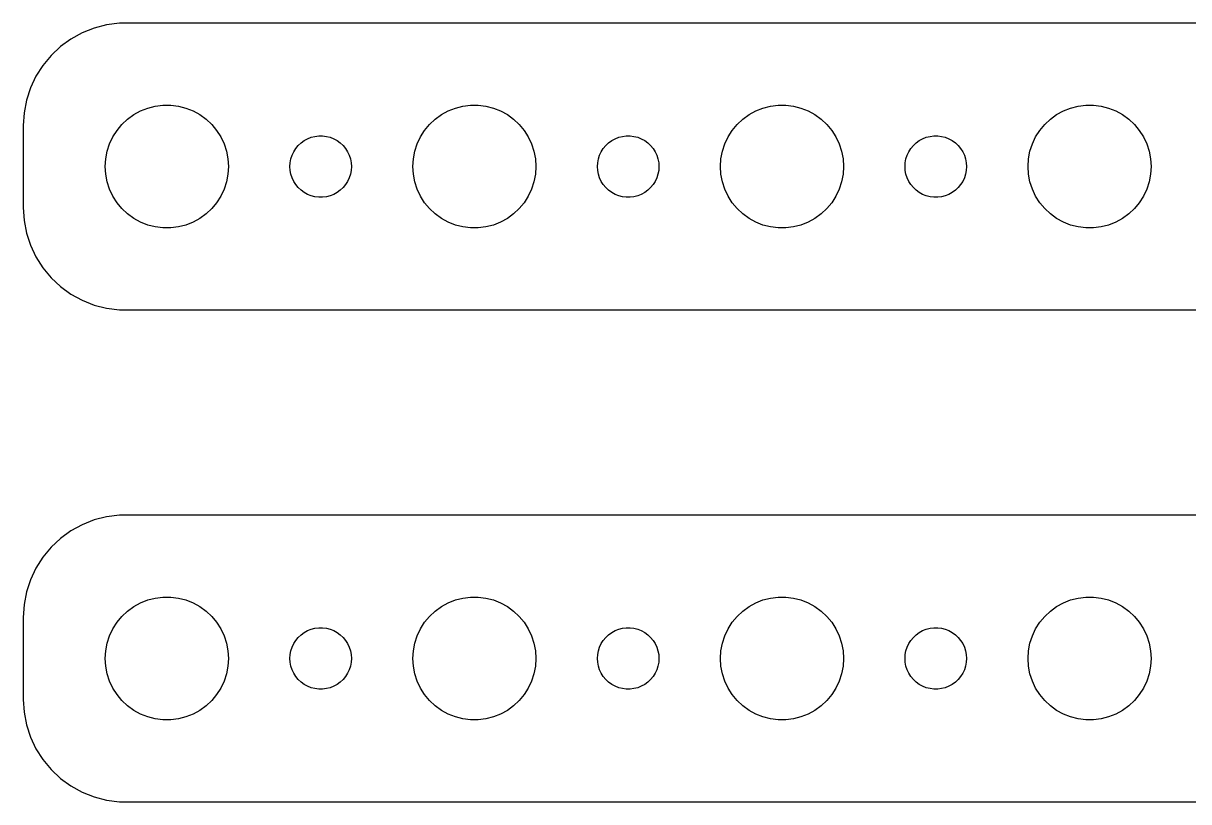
# Model space of a CAD drawing. Header units: metres. Extents: x -240 to 240, y 17 to 55.
# Drawn here: x -239.5 to -182.7, y 17 to 55 of the extents above; entities that cross this region are included whole.
import ezdxf

# ---------------------------------------------------------------- set-up
doc = ezdxf.new("R2010")
doc.units = ezdxf.units.M

msp = doc.modelspace()

# ---------------------------------------------------------------- linework, layer by layer
for p, q in [((-236.045, 54.7553), (-236.629, 54.5241)), ((-235.437, 54.9114), (-236.045, 54.7553)), ((-234.814, 54.9901), (-235.437, 54.9114)), ((234.814, 54.9901), (-234.814, 54.9901)), ((-237.179, 54.2216), (-237.687, 53.8526)), ((-236.629, 54.5241), (-237.179, 54.2216)), ((-237.687, 53.8526), (-238.145, 53.4227)), ((-238.545, 52.9389), (-238.882, 52.4088)), ((-238.145, 53.4227), (-238.545, 52.9389)), ((-238.882, 52.4088), (-239.149, 51.8406)), ((-239.149, 51.8406), (-239.343, 51.2434)), ((-239.343, 51.2434), (-239.461, 50.6267)), ((-239.461, 50.6267), (-239.5, 50)), ((-234.107, 50.533), (-233.777, 50.7145)), ((-233.777, 50.7145), (-233.427, 50.8532)), ((-233.427, 50.8532), (-233.062, 50.9469)), ((-233.062, 50.9469), (-232.688, 50.9941)), ((-232.688, 50.9941), (-232.312, 50.9941)), ((-232.312, 50.9941), (-231.938, 50.9469)), ((-231.938, 50.9469), (-231.573, 50.8532)), ((-231.573, 50.8532), (-231.223, 50.7145)), ((-231.223, 50.7145), (-230.893, 50.533)), ((-219.107, 50.533), (-218.777, 50.7145)), ((-218.777, 50.7145), (-218.427, 50.8532)), ((-218.427, 50.8532), (-218.062, 50.9469)), ((-218.062, 50.9469), (-217.688, 50.9941)), ((-217.688, 50.9941), (-217.312, 50.9941)), ((-217.312, 50.9941), (-216.938, 50.9469)), ((-216.938, 50.9469), (-216.573, 50.8532)), ((-216.573, 50.8532), (-216.223, 50.7145)), ((-216.223, 50.7145), (-215.893, 50.533)), ((-204.107, 50.533), (-203.777, 50.7145)), ((-203.777, 50.7145), (-203.427, 50.8532)), ((-203.427, 50.8532), (-203.062, 50.9469)), ((-203.062, 50.9469), (-202.688, 50.9941)), ((-202.688, 50.9941), (-202.312, 50.9941)), ((-202.312, 50.9941), (-201.938, 50.9469)), ((-201.938, 50.9469), (-201.573, 50.8532)), ((-201.573, 50.8532), (-201.223, 50.7145)), ((-201.223, 50.7145), (-200.893, 50.533)), ((-189.107, 50.533), (-188.777, 50.7145)), ((-188.777, 50.7145), (-188.427, 50.8532)), ((-188.427, 50.8532), (-188.062, 50.9469)), ((-188.062, 50.9469), (-187.688, 50.9941)), ((-187.688, 50.9941), (-187.312, 50.9941)), ((-187.312, 50.9941), (-186.938, 50.9469)), ((-186.938, 50.9469), (-186.573, 50.8532)), ((-186.573, 50.8532), (-186.223, 50.7145)), ((-186.223, 50.7145), (-185.893, 50.533)), ((-234.927, 49.7634), (-234.687, 50.0536)), ((-234.687, 50.0536), (-234.412, 50.3115)), ((-234.412, 50.3115), (-234.107, 50.533)), ((-230.893, 50.533), (-230.588, 50.3115)), ((-230.588, 50.3115), (-230.313, 50.0536)), ((-230.313, 50.0536), (-230.073, 49.7634)), ((-219.927, 49.7634), (-219.687, 50.0536)), ((-219.687, 50.0536), (-219.412, 50.3115)), ((-219.412, 50.3115), (-219.107, 50.533)), ((-215.893, 50.533), (-215.588, 50.3115)), ((-215.588, 50.3115), (-215.313, 50.0536)), ((-215.313, 50.0536), (-215.073, 49.7634)), ((-204.927, 49.7634), (-204.687, 50.0536)), ((-204.687, 50.0536), (-204.412, 50.3115)), ((-204.412, 50.3115), (-204.107, 50.533)), ((-200.893, 50.533), (-200.588, 50.3115)), ((-200.588, 50.3115), (-200.313, 50.0536)), ((-200.313, 50.0536), (-200.073, 49.7634)), ((-189.927, 49.7634), (-189.687, 50.0536)), ((-189.687, 50.0536), (-189.412, 50.3115)), ((-189.412, 50.3115), (-189.107, 50.533)), ((-185.893, 50.533), (-185.588, 50.3115)), ((-185.588, 50.3115), (-185.313, 50.0536)), ((-185.313, 50.0536), (-185.073, 49.7634)), ((-239.5, 50), (-239.5, 46)), ((-235.129, 49.4453), (-234.927, 49.7634)), ((-230.073, 49.7634), (-229.871, 49.4453)), ((-225.464, 49.4266), (-225.281, 49.4734)), ((-225.281, 49.4734), (-225.094, 49.497)), ((-225.094, 49.497), (-224.906, 49.497)), ((-224.906, 49.497), (-224.719, 49.4734)), ((-224.719, 49.4734), (-224.536, 49.4266)), ((-220.129, 49.4453), (-219.927, 49.7634)), ((-215.073, 49.7634), (-214.871, 49.4453)), ((-210.464, 49.4266), (-210.281, 49.4734)), ((-210.281, 49.4734), (-210.094, 49.497)), ((-210.094, 49.497), (-209.906, 49.497)), ((-209.906, 49.497), (-209.719, 49.4734)), ((-209.719, 49.4734), (-209.536, 49.4266)), ((-205.129, 49.4453), (-204.927, 49.7634)), ((-200.073, 49.7634), (-199.871, 49.4453)), ((-195.464, 49.4266), (-195.281, 49.4734)), ((-195.281, 49.4734), (-195.094, 49.497)), ((-195.094, 49.497), (-194.906, 49.497)), ((-194.906, 49.497), (-194.719, 49.4734)), ((-194.719, 49.4734), (-194.536, 49.4266)), ((-190.129, 49.4453), (-189.927, 49.7634)), ((-185.073, 49.7634), (-184.871, 49.4453)), ((-235.406, 48.7461), (-235.289, 49.1044)), ((-235.289, 49.1044), (-235.129, 49.4453)), ((-229.871, 49.4453), (-229.711, 49.1044)), ((-229.711, 49.1044), (-229.594, 48.7461)), ((-226.314, 48.7226), (-226.214, 48.8817)), ((-226.214, 48.8817), (-226.093, 49.0268)), ((-226.093, 49.0268), (-225.956, 49.1558)), ((-225.956, 49.1558), (-225.804, 49.2665)), ((-225.804, 49.2665), (-225.639, 49.3572)), ((-225.639, 49.3572), (-225.464, 49.4266)), ((-224.536, 49.4266), (-224.361, 49.3572)), ((-224.361, 49.3572), (-224.196, 49.2665)), ((-224.196, 49.2665), (-224.044, 49.1558)), ((-224.044, 49.1558), (-223.907, 49.0268)), ((-223.907, 49.0268), (-223.786, 48.8817)), ((-223.786, 48.8817), (-223.686, 48.7226)), ((-220.406, 48.7461), (-220.289, 49.1044)), ((-220.289, 49.1044), (-220.129, 49.4453)), ((-214.871, 49.4453), (-214.711, 49.1044)), ((-214.711, 49.1044), (-214.594, 48.7461)), ((-211.314, 48.7226), (-211.214, 48.8817)), ((-211.214, 48.8817), (-211.093, 49.0268)), ((-211.093, 49.0268), (-210.956, 49.1558)), ((-210.956, 49.1558), (-210.804, 49.2665)), ((-210.804, 49.2665), (-210.639, 49.3572)), ((-210.639, 49.3572), (-210.464, 49.4266)), ((-209.536, 49.4266), (-209.361, 49.3572)), ((-209.361, 49.3572), (-209.196, 49.2665)), ((-209.196, 49.2665), (-209.044, 49.1558)), ((-209.044, 49.1558), (-208.907, 49.0268)), ((-208.907, 49.0268), (-208.786, 48.8817)), ((-208.786, 48.8817), (-208.686, 48.7226)), ((-205.406, 48.7461), (-205.289, 49.1044)), ((-205.289, 49.1044), (-205.129, 49.4453)), ((-199.871, 49.4453), (-199.711, 49.1044)), ((-199.711, 49.1044), (-199.594, 48.7461)), ((-196.314, 48.7226), (-196.214, 48.8817)), ((-196.214, 48.8817), (-196.093, 49.0268)), ((-196.093, 49.0268), (-195.956, 49.1558)), ((-195.956, 49.1558), (-195.804, 49.2665)), ((-195.804, 49.2665), (-195.639, 49.3572)), ((-195.639, 49.3572), (-195.464, 49.4266)), ((-194.536, 49.4266), (-194.361, 49.3572)), ((-194.361, 49.3572), (-194.196, 49.2665)), ((-194.196, 49.2665), (-194.044, 49.1558)), ((-194.044, 49.1558), (-193.907, 49.0268)), ((-193.907, 49.0268), (-193.786, 48.8817)), ((-193.786, 48.8817), (-193.686, 48.7226)), ((-190.406, 48.7461), (-190.289, 49.1044)), ((-190.289, 49.1044), (-190.129, 49.4453)), ((-184.871, 49.4453), (-184.711, 49.1044)), ((-184.711, 49.1044), (-184.594, 48.7461)), ((-235.5, 48), (-235.476, 48.376)), ((-235.476, 48.376), (-235.406, 48.7461)), ((-229.594, 48.7461), (-229.524, 48.376)), ((-229.524, 48.376), (-229.5, 48)), ((-226.488, 48.188), (-226.453, 48.373)), ((-226.453, 48.373), (-226.395, 48.5522)), ((-226.395, 48.5522), (-226.314, 48.7226)), ((-223.686, 48.7226), (-223.605, 48.5522)), ((-223.605, 48.5522), (-223.547, 48.373)), ((-223.547, 48.373), (-223.512, 48.188)), ((-220.5, 48), (-220.476, 48.376)), ((-220.476, 48.376), (-220.406, 48.7461)), ((-214.594, 48.7461), (-214.524, 48.376)), ((-214.524, 48.376), (-214.5, 48)), ((-211.488, 48.188), (-211.453, 48.373)), ((-211.453, 48.373), (-211.395, 48.5522)), ((-211.395, 48.5522), (-211.314, 48.7226)), ((-208.686, 48.7226), (-208.605, 48.5522)), ((-208.605, 48.5522), (-208.547, 48.373)), ((-208.547, 48.373), (-208.512, 48.188)), ((-205.5, 48), (-205.476, 48.376)), ((-205.476, 48.376), (-205.406, 48.7461)), ((-199.594, 48.7461), (-199.524, 48.376)), ((-199.524, 48.376), (-199.5, 48)), ((-196.488, 48.188), (-196.453, 48.373)), ((-196.453, 48.373), (-196.395, 48.5522)), ((-196.395, 48.5522), (-196.314, 48.7226)), ((-193.686, 48.7226), (-193.605, 48.5522)), ((-193.605, 48.5522), (-193.547, 48.373)), ((-193.547, 48.373), (-193.512, 48.188)), ((-190.5, 48), (-190.476, 48.376)), ((-190.476, 48.376), (-190.406, 48.7461)), ((-184.594, 48.7461), (-184.524, 48.376)), ((-184.524, 48.376), (-184.5, 48)), ((-235.476, 47.624), (-235.5, 48)), ((-229.5, 48), (-229.524, 47.624)), ((-226.5, 48), (-226.488, 48.188)), ((-226.488, 47.812), (-226.5, 48)), ((-226.453, 47.627), (-226.488, 47.812)), ((-223.512, 47.812), (-223.547, 47.627)), ((-223.512, 48.188), (-223.5, 48)), ((-223.5, 48), (-223.512, 47.812)), ((-220.476, 47.624), (-220.5, 48)), ((-214.5, 48), (-214.524, 47.624)), ((-211.5, 48), (-211.488, 48.188)), ((-211.488, 47.812), (-211.5, 48)), ((-211.453, 47.627), (-211.488, 47.812)), ((-208.512, 47.812), (-208.547, 47.627)), ((-208.512, 48.188), (-208.5, 48)), ((-208.5, 48), (-208.512, 47.812)), ((-205.476, 47.624), (-205.5, 48)), ((-199.5, 48), (-199.524, 47.624)), ((-196.5, 48), (-196.488, 48.188)), ((-196.488, 47.812), (-196.5, 48)), ((-196.453, 47.627), (-196.488, 47.812)), ((-193.512, 47.812), (-193.547, 47.627)), ((-193.512, 48.188), (-193.5, 48)), ((-193.5, 48), (-193.512, 47.812)), ((-190.476, 47.624), (-190.5, 48)), ((-184.5, 48), (-184.524, 47.624)), ((-235.406, 47.2539), (-235.476, 47.624)), ((-235.289, 46.8956), (-235.406, 47.2539)), ((-229.594, 47.2539), (-229.711, 46.8956)), ((-229.524, 47.624), (-229.594, 47.2539)), ((-226.395, 47.4478), (-226.453, 47.627)), ((-226.314, 47.2774), (-226.395, 47.4478)), ((-226.214, 47.1183), (-226.314, 47.2774)), ((-223.686, 47.2774), (-223.786, 47.1183)), ((-223.605, 47.4478), (-223.686, 47.2774)), ((-223.547, 47.627), (-223.605, 47.4478)), ((-220.406, 47.2539), (-220.476, 47.624)), ((-220.289, 46.8956), (-220.406, 47.2539)), ((-214.594, 47.2539), (-214.711, 46.8956)), ((-214.524, 47.624), (-214.594, 47.2539)), ((-211.395, 47.4478), (-211.453, 47.627)), ((-211.314, 47.2774), (-211.395, 47.4478)), ((-211.214, 47.1183), (-211.314, 47.2774)), ((-208.686, 47.2774), (-208.786, 47.1183)), ((-208.605, 47.4478), (-208.686, 47.2774)), ((-208.547, 47.627), (-208.605, 47.4478)), ((-205.406, 47.2539), (-205.476, 47.624)), ((-205.289, 46.8956), (-205.406, 47.2539)), ((-199.594, 47.2539), (-199.711, 46.8956)), ((-199.524, 47.624), (-199.594, 47.2539)), ((-196.395, 47.4478), (-196.453, 47.627)), ((-196.314, 47.2774), (-196.395, 47.4478)), ((-196.214, 47.1183), (-196.314, 47.2774)), ((-193.686, 47.2774), (-193.786, 47.1183)), ((-193.605, 47.4478), (-193.686, 47.2774)), ((-193.547, 47.627), (-193.605, 47.4478)), ((-190.406, 47.2539), (-190.476, 47.624)), ((-190.289, 46.8956), (-190.406, 47.2539)), ((-184.594, 47.2539), (-184.711, 46.8956)), ((-184.524, 47.624), (-184.594, 47.2539)), ((-235.129, 46.5547), (-235.289, 46.8956)), ((-229.711, 46.8956), (-229.871, 46.5547)), ((-226.093, 46.9732), (-226.214, 47.1183)), ((-225.956, 46.8442), (-226.093, 46.9732)), ((-225.804, 46.7335), (-225.956, 46.8442)), ((-225.639, 46.6428), (-225.804, 46.7335)), ((-225.464, 46.5734), (-225.639, 46.6428)), ((-224.361, 46.6428), (-224.536, 46.5734)), ((-224.196, 46.7335), (-224.361, 46.6428)), ((-224.044, 46.8442), (-224.196, 46.7335)), ((-223.907, 46.9732), (-224.044, 46.8442)), ((-223.786, 47.1183), (-223.907, 46.9732)), ((-220.129, 46.5547), (-220.289, 46.8956)), ((-214.711, 46.8956), (-214.871, 46.5547)), ((-211.093, 46.9732), (-211.214, 47.1183)), ((-210.956, 46.8442), (-211.093, 46.9732)), ((-210.804, 46.7335), (-210.956, 46.8442)), ((-210.639, 46.6428), (-210.804, 46.7335)), ((-210.464, 46.5734), (-210.639, 46.6428)), ((-209.361, 46.6428), (-209.536, 46.5734)), ((-209.196, 46.7335), (-209.361, 46.6428)), ((-209.044, 46.8442), (-209.196, 46.7335)), ((-208.907, 46.9732), (-209.044, 46.8442)), ((-208.786, 47.1183), (-208.907, 46.9732)), ((-205.129, 46.5547), (-205.289, 46.8956)), ((-199.711, 46.8956), (-199.871, 46.5547)), ((-196.093, 46.9732), (-196.214, 47.1183)), ((-195.956, 46.8442), (-196.093, 46.9732)), ((-195.804, 46.7335), (-195.956, 46.8442)), ((-195.639, 46.6428), (-195.804, 46.7335)), ((-195.464, 46.5734), (-195.639, 46.6428)), ((-194.361, 46.6428), (-194.536, 46.5734)), ((-194.196, 46.7335), (-194.361, 46.6428)), ((-194.044, 46.8442), (-194.196, 46.7335)), ((-193.907, 46.9732), (-194.044, 46.8442)), ((-193.786, 47.1183), (-193.907, 46.9732)), ((-190.129, 46.5547), (-190.289, 46.8956)), ((-184.711, 46.8956), (-184.871, 46.5547)), ((-234.927, 46.2366), (-235.129, 46.5547)), ((-234.687, 45.9464), (-234.927, 46.2366)), ((-230.073, 46.2366), (-230.313, 45.9464)), ((-229.871, 46.5547), (-230.073, 46.2366)), ((-225.281, 46.5266), (-225.464, 46.5734)), ((-225.094, 46.503), (-225.281, 46.5266)), ((-224.906, 46.503), (-225.094, 46.503)), ((-224.719, 46.5266), (-224.906, 46.503)), ((-224.536, 46.5734), (-224.719, 46.5266)), ((-219.927, 46.2366), (-220.129, 46.5547)), ((-219.687, 45.9464), (-219.927, 46.2366)), ((-215.073, 46.2366), (-215.313, 45.9464)), ((-214.871, 46.5547), (-215.073, 46.2366)), ((-210.281, 46.5266), (-210.464, 46.5734)), ((-210.094, 46.503), (-210.281, 46.5266)), ((-209.906, 46.503), (-210.094, 46.503)), ((-209.719, 46.5266), (-209.906, 46.503)), ((-209.536, 46.5734), (-209.719, 46.5266)), ((-204.927, 46.2366), (-205.129, 46.5547)), ((-204.687, 45.9464), (-204.927, 46.2366)), ((-200.073, 46.2366), (-200.313, 45.9464)), ((-199.871, 46.5547), (-200.073, 46.2366)), ((-195.281, 46.5266), (-195.464, 46.5734)), ((-195.094, 46.503), (-195.281, 46.5266)), ((-194.906, 46.503), (-195.094, 46.503)), ((-194.719, 46.5266), (-194.906, 46.503)), ((-194.536, 46.5734), (-194.719, 46.5266)), ((-189.927, 46.2366), (-190.129, 46.5547)), ((-189.687, 45.9464), (-189.927, 46.2366)), ((-185.073, 46.2366), (-185.313, 45.9464)), ((-184.871, 46.5547), (-185.073, 46.2366)), ((-239.5, 46), (-239.461, 45.3733)), ((-234.412, 45.6885), (-234.687, 45.9464)), ((-234.107, 45.467), (-234.412, 45.6885)), ((-230.588, 45.6885), (-230.893, 45.467)), ((-230.313, 45.9464), (-230.588, 45.6885)), ((-219.412, 45.6885), (-219.687, 45.9464)), ((-219.107, 45.467), (-219.412, 45.6885)), ((-215.588, 45.6885), (-215.893, 45.467)), ((-215.313, 45.9464), (-215.588, 45.6885)), ((-204.412, 45.6885), (-204.687, 45.9464)), ((-204.107, 45.467), (-204.412, 45.6885)), ((-200.588, 45.6885), (-200.893, 45.467)), ((-200.313, 45.9464), (-200.588, 45.6885)), ((-189.412, 45.6885), (-189.687, 45.9464)), ((-189.107, 45.467), (-189.412, 45.6885)), ((-185.588, 45.6885), (-185.893, 45.467)), ((-185.313, 45.9464), (-185.588, 45.6885)), ((-239.461, 45.3733), (-239.343, 44.7566)), ((-233.777, 45.2855), (-234.107, 45.467)), ((-233.427, 45.1468), (-233.777, 45.2855)), ((-233.062, 45.0531), (-233.427, 45.1468)), ((-232.688, 45.0059), (-233.062, 45.0531)), ((-232.312, 45.0059), (-232.688, 45.0059)), ((-231.938, 45.0531), (-232.312, 45.0059)), ((-231.573, 45.1468), (-231.938, 45.0531)), ((-231.223, 45.2855), (-231.573, 45.1468)), ((-230.893, 45.467), (-231.223, 45.2855)), ((-218.777, 45.2855), (-219.107, 45.467)), ((-218.427, 45.1468), (-218.777, 45.2855)), ((-218.062, 45.0531), (-218.427, 45.1468)), ((-217.688, 45.0059), (-218.062, 45.0531)), ((-217.312, 45.0059), (-217.688, 45.0059)), ((-216.938, 45.0531), (-217.312, 45.0059)), ((-216.573, 45.1468), (-216.938, 45.0531)), ((-216.223, 45.2855), (-216.573, 45.1468)), ((-215.893, 45.467), (-216.223, 45.2855)), ((-203.777, 45.2855), (-204.107, 45.467)), ((-203.427, 45.1468), (-203.777, 45.2855)), ((-203.062, 45.0531), (-203.427, 45.1468)), ((-202.688, 45.0059), (-203.062, 45.0531)), ((-202.312, 45.0059), (-202.688, 45.0059)), ((-201.938, 45.0531), (-202.312, 45.0059)), ((-201.573, 45.1468), (-201.938, 45.0531)), ((-201.223, 45.2855), (-201.573, 45.1468)), ((-200.893, 45.467), (-201.223, 45.2855)), ((-188.777, 45.2855), (-189.107, 45.467)), ((-188.427, 45.1468), (-188.777, 45.2855)), ((-188.062, 45.0531), (-188.427, 45.1468)), ((-187.688, 45.0059), (-188.062, 45.0531)), ((-187.312, 45.0059), (-187.688, 45.0059)), ((-186.938, 45.0531), (-187.312, 45.0059)), ((-186.573, 45.1468), (-186.938, 45.0531)), ((-186.223, 45.2855), (-186.573, 45.1468)), ((-185.893, 45.467), (-186.223, 45.2855)), ((-239.343, 44.7566), (-239.149, 44.1594)), ((-239.149, 44.1594), (-238.882, 43.5912)), ((-238.882, 43.5912), (-238.545, 43.0611)), ((-238.545, 43.0611), (-238.145, 42.5773)), ((-238.145, 42.5773), (-237.687, 42.1474)), ((-237.687, 42.1474), (-237.179, 41.7784)), ((-237.179, 41.7784), (-236.629, 41.4759)), ((-236.629, 41.4759), (-236.045, 41.2447)), ((-236.045, 41.2447), (-235.437, 41.0886)), ((-235.437, 41.0886), (-234.814, 41.0099)), ((-234.814, 41.0099), (234.814, 41.0099)), ((-236.045, 30.7553), (-236.629, 30.5241)), ((-235.437, 30.9114), (-236.045, 30.7553)), ((-234.814, 30.9901), (-235.437, 30.9114)), ((234.814, 30.9901), (-234.814, 30.9901)), ((-237.179, 30.2216), (-237.687, 29.8526)), ((-236.629, 30.5241), (-237.179, 30.2216)), ((-237.687, 29.8526), (-238.145, 29.4227)), ((-238.145, 29.4227), (-238.545, 28.9389)), ((-238.545, 28.9389), (-238.882, 28.4088)), ((-238.882, 28.4088), (-239.149, 27.8406)), ((-239.149, 27.8406), (-239.343, 27.2434)), ((-239.343, 27.2434), (-239.461, 26.6267)), ((-234.107, 26.533), (-233.777, 26.7145)), ((-233.777, 26.7145), (-233.427, 26.8532)), ((-233.427, 26.8532), (-233.062, 26.9469)), ((-233.062, 26.9469), (-232.688, 26.9941)), ((-232.688, 26.9941), (-232.312, 26.9941)), ((-232.312, 26.9941), (-231.938, 26.9469)), ((-231.938, 26.9469), (-231.573, 26.8532)), ((-231.573, 26.8532), (-231.223, 26.7145)), ((-231.223, 26.7145), (-230.893, 26.533)), ((-219.107, 26.533), (-218.777, 26.7145)), ((-218.777, 26.7145), (-218.427, 26.8532)), ((-218.427, 26.8532), (-218.062, 26.9469)), ((-218.062, 26.9469), (-217.688, 26.9941)), ((-217.688, 26.9941), (-217.312, 26.9941)), ((-217.312, 26.9941), (-216.938, 26.9469)), ((-216.938, 26.9469), (-216.573, 26.8532)), ((-216.573, 26.8532), (-216.223, 26.7145)), ((-216.223, 26.7145), (-215.893, 26.533)), ((-204.107, 26.533), (-203.777, 26.7145)), ((-203.777, 26.7145), (-203.427, 26.8532)), ((-203.427, 26.8532), (-203.062, 26.9469)), ((-203.062, 26.9469), (-202.688, 26.9941)), ((-202.688, 26.9941), (-202.312, 26.9941)), ((-202.312, 26.9941), (-201.938, 26.9469)), ((-201.938, 26.9469), (-201.573, 26.8532)), ((-201.573, 26.8532), (-201.223, 26.7145)), ((-201.223, 26.7145), (-200.893, 26.533)), ((-189.107, 26.533), (-188.777, 26.7145)), ((-188.777, 26.7145), (-188.427, 26.8532)), ((-188.427, 26.8532), (-188.062, 26.9469)), ((-188.062, 26.9469), (-187.688, 26.9941)), ((-187.688, 26.9941), (-187.312, 26.9941)), ((-187.312, 26.9941), (-186.938, 26.9469)), ((-186.938, 26.9469), (-186.573, 26.8532)), ((-186.573, 26.8532), (-186.223, 26.7145)), ((-186.223, 26.7145), (-185.893, 26.533)), ((-239.461, 26.6267), (-239.5, 26)), ((-234.687, 26.0536), (-234.412, 26.3115)), ((-234.412, 26.3115), (-234.107, 26.533)), ((-230.893, 26.533), (-230.588, 26.3115)), ((-230.588, 26.3115), (-230.313, 26.0536)), ((-219.687, 26.0536), (-219.412, 26.3115)), ((-219.412, 26.3115), (-219.107, 26.533)), ((-215.893, 26.533), (-215.588, 26.3115)), ((-215.588, 26.3115), (-215.313, 26.0536)), ((-204.687, 26.0536), (-204.412, 26.3115)), ((-204.412, 26.3115), (-204.107, 26.533)), ((-200.893, 26.533), (-200.588, 26.3115)), ((-200.588, 26.3115), (-200.313, 26.0536)), ((-189.687, 26.0536), (-189.412, 26.3115)), ((-189.412, 26.3115), (-189.107, 26.533)), ((-185.893, 26.533), (-185.588, 26.3115)), ((-185.588, 26.3115), (-185.313, 26.0536)), ((-239.5, 26), (-239.5, 22)), ((-235.129, 25.4453), (-234.927, 25.7634)), ((-234.927, 25.7634), (-234.687, 26.0536)), ((-230.313, 26.0536), (-230.073, 25.7634)), ((-230.073, 25.7634), (-229.871, 25.4453)), ((-220.129, 25.4453), (-219.927, 25.7634)), ((-219.927, 25.7634), (-219.687, 26.0536)), ((-215.313, 26.0536), (-215.073, 25.7634)), ((-215.073, 25.7634), (-214.871, 25.4453)), ((-205.129, 25.4453), (-204.927, 25.7634)), ((-204.927, 25.7634), (-204.687, 26.0536)), ((-200.313, 26.0536), (-200.073, 25.7634)), ((-200.073, 25.7634), (-199.871, 25.4453)), ((-190.129, 25.4453), (-189.927, 25.7634)), ((-189.927, 25.7634), (-189.687, 26.0536)), ((-185.313, 26.0536), (-185.073, 25.7634)), ((-185.073, 25.7634), (-184.871, 25.4453)), ((-235.406, 24.7461), (-235.289, 25.1044)), ((-235.289, 25.1044), (-235.129, 25.4453)), ((-229.871, 25.4453), (-229.711, 25.1044)), ((-229.711, 25.1044), (-229.594, 24.7461)), ((-226.214, 24.8817), (-226.093, 25.0268)), ((-226.093, 25.0268), (-225.956, 25.1558)), ((-225.956, 25.1558), (-225.804, 25.2665)), ((-225.804, 25.2665), (-225.639, 25.3572)), ((-225.639, 25.3572), (-225.464, 25.4266)), ((-225.464, 25.4266), (-225.281, 25.4734)), ((-225.281, 25.4734), (-225.094, 25.497)), ((-225.094, 25.497), (-224.906, 25.497)), ((-224.906, 25.497), (-224.719, 25.4734)), ((-224.719, 25.4734), (-224.536, 25.4266)), ((-224.536, 25.4266), (-224.361, 25.3572)), ((-224.361, 25.3572), (-224.196, 25.2665)), ((-224.196, 25.2665), (-224.044, 25.1558)), ((-224.044, 25.1558), (-223.907, 25.0268)), ((-223.907, 25.0268), (-223.786, 24.8817)), ((-220.406, 24.7461), (-220.289, 25.1044)), ((-220.289, 25.1044), (-220.129, 25.4453)), ((-214.871, 25.4453), (-214.711, 25.1044)), ((-214.711, 25.1044), (-214.594, 24.7461)), ((-211.214, 24.8817), (-211.093, 25.0268)), ((-211.093, 25.0268), (-210.956, 25.1558)), ((-210.956, 25.1558), (-210.804, 25.2665)), ((-210.804, 25.2665), (-210.639, 25.3572)), ((-210.639, 25.3572), (-210.464, 25.4266)), ((-210.464, 25.4266), (-210.281, 25.4734)), ((-210.281, 25.4734), (-210.094, 25.497)), ((-210.094, 25.497), (-209.906, 25.497)), ((-209.906, 25.497), (-209.719, 25.4734)), ((-209.719, 25.4734), (-209.536, 25.4266)), ((-209.536, 25.4266), (-209.361, 25.3572)), ((-209.361, 25.3572), (-209.196, 25.2665)), ((-209.196, 25.2665), (-209.044, 25.1558)), ((-209.044, 25.1558), (-208.907, 25.0268)), ((-208.907, 25.0268), (-208.786, 24.8817)), ((-205.406, 24.7461), (-205.289, 25.1044)), ((-205.289, 25.1044), (-205.129, 25.4453)), ((-199.871, 25.4453), (-199.711, 25.1044)), ((-199.711, 25.1044), (-199.594, 24.7461)), ((-196.214, 24.8817), (-196.093, 25.0268)), ((-196.093, 25.0268), (-195.956, 25.1558)), ((-195.956, 25.1558), (-195.804, 25.2665)), ((-195.804, 25.2665), (-195.639, 25.3572)), ((-195.639, 25.3572), (-195.464, 25.4266)), ((-195.464, 25.4266), (-195.281, 25.4734)), ((-195.281, 25.4734), (-195.094, 25.497)), ((-195.094, 25.497), (-194.906, 25.497)), ((-194.906, 25.497), (-194.719, 25.4734)), ((-194.719, 25.4734), (-194.536, 25.4266)), ((-194.536, 25.4266), (-194.361, 25.3572)), ((-194.361, 25.3572), (-194.196, 25.2665)), ((-194.196, 25.2665), (-194.044, 25.1558)), ((-194.044, 25.1558), (-193.907, 25.0268)), ((-193.907, 25.0268), (-193.786, 24.8817)), ((-190.406, 24.7461), (-190.289, 25.1044)), ((-190.289, 25.1044), (-190.129, 25.4453)), ((-184.871, 25.4453), (-184.711, 25.1044)), ((-184.711, 25.1044), (-184.594, 24.7461)), ((-235.476, 24.376), (-235.406, 24.7461)), ((-229.594, 24.7461), (-229.524, 24.376)), ((-226.453, 24.373), (-226.395, 24.5522)), ((-226.395, 24.5522), (-226.314, 24.7226)), ((-226.314, 24.7226), (-226.214, 24.8817)), ((-223.786, 24.8817), (-223.686, 24.7226)), ((-223.686, 24.7226), (-223.605, 24.5522)), ((-223.605, 24.5522), (-223.547, 24.373)), ((-220.476, 24.376), (-220.406, 24.7461)), ((-214.594, 24.7461), (-214.524, 24.376)), ((-211.453, 24.373), (-211.395, 24.5522)), ((-211.395, 24.5522), (-211.314, 24.7226)), ((-211.314, 24.7226), (-211.214, 24.8817)), ((-208.786, 24.8817), (-208.686, 24.7226)), ((-208.686, 24.7226), (-208.605, 24.5522)), ((-208.605, 24.5522), (-208.547, 24.373)), ((-205.476, 24.376), (-205.406, 24.7461)), ((-199.594, 24.7461), (-199.524, 24.376)), ((-196.453, 24.373), (-196.395, 24.5522)), ((-196.395, 24.5522), (-196.314, 24.7226)), ((-196.314, 24.7226), (-196.214, 24.8817)), ((-193.786, 24.8817), (-193.686, 24.7226)), ((-193.686, 24.7226), (-193.605, 24.5522)), ((-193.605, 24.5522), (-193.547, 24.373)), ((-190.476, 24.376), (-190.406, 24.7461)), ((-184.594, 24.7461), (-184.524, 24.376)), ((-235.5, 24), (-235.476, 24.376)), ((-235.476, 23.624), (-235.5, 24)), ((-229.524, 24.376), (-229.5, 24)), ((-229.5, 24), (-229.524, 23.624)), ((-226.5, 24), (-226.488, 24.188)), ((-226.488, 23.812), (-226.5, 24)), ((-226.488, 24.188), (-226.453, 24.373)), ((-223.547, 24.373), (-223.512, 24.188)), ((-223.512, 24.188), (-223.5, 24)), ((-223.5, 24), (-223.512, 23.812)), ((-220.5, 24), (-220.476, 24.376)), ((-220.476, 23.624), (-220.5, 24)), ((-214.524, 24.376), (-214.5, 24)), ((-214.5, 24), (-214.524, 23.624)), ((-211.5, 24), (-211.488, 24.188)), ((-211.488, 23.812), (-211.5, 24)), ((-211.488, 24.188), (-211.453, 24.373)), ((-208.547, 24.373), (-208.512, 24.188)), ((-208.512, 24.188), (-208.5, 24)), ((-208.5, 24), (-208.512, 23.812)), ((-205.5, 24), (-205.476, 24.376)), ((-205.476, 23.624), (-205.5, 24)), ((-199.524, 24.376), (-199.5, 24)), ((-199.5, 24), (-199.524, 23.624)), ((-196.5, 24), (-196.488, 24.188)), ((-196.488, 23.812), (-196.5, 24)), ((-196.488, 24.188), (-196.453, 24.373)), ((-193.547, 24.373), (-193.512, 24.188)), ((-193.512, 24.188), (-193.5, 24)), ((-193.5, 24), (-193.512, 23.812)), ((-190.5, 24), (-190.476, 24.376)), ((-190.476, 23.624), (-190.5, 24)), ((-184.524, 24.376), (-184.5, 24)), ((-184.5, 24), (-184.524, 23.624)), ((-235.406, 23.2539), (-235.476, 23.624)), ((-229.524, 23.624), (-229.594, 23.2539)), ((-226.453, 23.627), (-226.488, 23.812)), ((-226.395, 23.4478), (-226.453, 23.627)), ((-226.314, 23.2774), (-226.395, 23.4478)), ((-223.605, 23.4478), (-223.686, 23.2774)), ((-223.547, 23.627), (-223.605, 23.4478)), ((-223.512, 23.812), (-223.547, 23.627)), ((-220.406, 23.2539), (-220.476, 23.624)), ((-214.524, 23.624), (-214.594, 23.2539)), ((-211.453, 23.627), (-211.488, 23.812)), ((-211.395, 23.4478), (-211.453, 23.627)), ((-211.314, 23.2774), (-211.395, 23.4478)), ((-208.605, 23.4478), (-208.686, 23.2774)), ((-208.547, 23.627), (-208.605, 23.4478)), ((-208.512, 23.812), (-208.547, 23.627)), ((-205.406, 23.2539), (-205.476, 23.624)), ((-199.524, 23.624), (-199.594, 23.2539)), ((-196.453, 23.627), (-196.488, 23.812)), ((-196.395, 23.4478), (-196.453, 23.627)), ((-196.314, 23.2774), (-196.395, 23.4478)), ((-193.605, 23.4478), (-193.686, 23.2774)), ((-193.547, 23.627), (-193.605, 23.4478)), ((-193.512, 23.812), (-193.547, 23.627)), ((-190.406, 23.2539), (-190.476, 23.624)), ((-184.524, 23.624), (-184.594, 23.2539)), ((-235.289, 22.8956), (-235.406, 23.2539)), ((-235.129, 22.5547), (-235.289, 22.8956)), ((-229.711, 22.8956), (-229.871, 22.5547)), ((-229.594, 23.2539), (-229.711, 22.8956)), ((-226.214, 23.1183), (-226.314, 23.2774)), ((-226.093, 22.9732), (-226.214, 23.1183)), ((-225.956, 22.8442), (-226.093, 22.9732)), ((-225.804, 22.7335), (-225.956, 22.8442)), ((-224.044, 22.8442), (-224.196, 22.7335)), ((-223.907, 22.9732), (-224.044, 22.8442)), ((-223.786, 23.1183), (-223.907, 22.9732)), ((-223.686, 23.2774), (-223.786, 23.1183)), ((-220.289, 22.8956), (-220.406, 23.2539)), ((-220.129, 22.5547), (-220.289, 22.8956)), ((-214.711, 22.8956), (-214.871, 22.5547)), ((-214.594, 23.2539), (-214.711, 22.8956)), ((-211.214, 23.1183), (-211.314, 23.2774)), ((-211.093, 22.9732), (-211.214, 23.1183)), ((-210.956, 22.8442), (-211.093, 22.9732)), ((-210.804, 22.7335), (-210.956, 22.8442)), ((-209.044, 22.8442), (-209.196, 22.7335)), ((-208.907, 22.9732), (-209.044, 22.8442)), ((-208.786, 23.1183), (-208.907, 22.9732)), ((-208.686, 23.2774), (-208.786, 23.1183)), ((-205.289, 22.8956), (-205.406, 23.2539)), ((-205.129, 22.5547), (-205.289, 22.8956)), ((-199.711, 22.8956), (-199.871, 22.5547)), ((-199.594, 23.2539), (-199.711, 22.8956)), ((-196.214, 23.1183), (-196.314, 23.2774)), ((-196.093, 22.9732), (-196.214, 23.1183)), ((-195.956, 22.8442), (-196.093, 22.9732)), ((-195.804, 22.7335), (-195.956, 22.8442)), ((-194.044, 22.8442), (-194.196, 22.7335)), ((-193.907, 22.9732), (-194.044, 22.8442)), ((-193.786, 23.1183), (-193.907, 22.9732)), ((-193.686, 23.2774), (-193.786, 23.1183)), ((-190.289, 22.8956), (-190.406, 23.2539)), ((-190.129, 22.5547), (-190.289, 22.8956)), ((-184.711, 22.8956), (-184.871, 22.5547)), ((-184.594, 23.2539), (-184.711, 22.8956)), ((-234.927, 22.2366), (-235.129, 22.5547)), ((-234.687, 21.9464), (-234.927, 22.2366)), ((-230.073, 22.2366), (-230.313, 21.9464)), ((-229.871, 22.5547), (-230.073, 22.2366)), ((-225.639, 22.6428), (-225.804, 22.7335)), ((-225.464, 22.5734), (-225.639, 22.6428)), ((-225.281, 22.5266), (-225.464, 22.5734)), ((-225.094, 22.503), (-225.281, 22.5266)), ((-224.906, 22.503), (-225.094, 22.503)), ((-224.719, 22.5266), (-224.906, 22.503)), ((-224.536, 22.5734), (-224.719, 22.5266)), ((-224.361, 22.6428), (-224.536, 22.5734)), ((-224.196, 22.7335), (-224.361, 22.6428)), ((-219.927, 22.2366), (-220.129, 22.5547)), ((-219.687, 21.9464), (-219.927, 22.2366)), ((-215.073, 22.2366), (-215.313, 21.9464)), ((-214.871, 22.5547), (-215.073, 22.2366)), ((-210.639, 22.6428), (-210.804, 22.7335)), ((-210.464, 22.5734), (-210.639, 22.6428)), ((-210.281, 22.5266), (-210.464, 22.5734)), ((-210.094, 22.503), (-210.281, 22.5266)), ((-209.906, 22.503), (-210.094, 22.503)), ((-209.719, 22.5266), (-209.906, 22.503)), ((-209.536, 22.5734), (-209.719, 22.5266)), ((-209.361, 22.6428), (-209.536, 22.5734)), ((-209.196, 22.7335), (-209.361, 22.6428)), ((-204.927, 22.2366), (-205.129, 22.5547)), ((-204.687, 21.9464), (-204.927, 22.2366)), ((-200.073, 22.2366), (-200.313, 21.9464)), ((-199.871, 22.5547), (-200.073, 22.2366)), ((-195.639, 22.6428), (-195.804, 22.7335)), ((-195.464, 22.5734), (-195.639, 22.6428)), ((-195.281, 22.5266), (-195.464, 22.5734)), ((-195.094, 22.503), (-195.281, 22.5266)), ((-194.906, 22.503), (-195.094, 22.503)), ((-194.719, 22.5266), (-194.906, 22.503)), ((-194.536, 22.5734), (-194.719, 22.5266)), ((-194.361, 22.6428), (-194.536, 22.5734)), ((-194.196, 22.7335), (-194.361, 22.6428)), ((-189.927, 22.2366), (-190.129, 22.5547)), ((-189.687, 21.9464), (-189.927, 22.2366)), ((-185.073, 22.2366), (-185.313, 21.9464)), ((-184.871, 22.5547), (-185.073, 22.2366)), ((-239.5, 22), (-239.461, 21.3733)), ((-234.412, 21.6885), (-234.687, 21.9464)), ((-234.107, 21.467), (-234.412, 21.6885)), ((-230.588, 21.6885), (-230.893, 21.467)), ((-230.313, 21.9464), (-230.588, 21.6885)), ((-219.412, 21.6885), (-219.687, 21.9464)), ((-219.107, 21.467), (-219.412, 21.6885)), ((-215.588, 21.6885), (-215.893, 21.467)), ((-215.313, 21.9464), (-215.588, 21.6885)), ((-204.412, 21.6885), (-204.687, 21.9464)), ((-204.107, 21.467), (-204.412, 21.6885)), ((-200.588, 21.6885), (-200.893, 21.467)), ((-200.313, 21.9464), (-200.588, 21.6885)), ((-189.412, 21.6885), (-189.687, 21.9464)), ((-189.107, 21.467), (-189.412, 21.6885)), ((-185.588, 21.6885), (-185.893, 21.467)), ((-185.313, 21.9464), (-185.588, 21.6885)), ((-239.461, 21.3733), (-239.343, 20.7566)), ((-233.777, 21.2855), (-234.107, 21.467)), ((-233.427, 21.1468), (-233.777, 21.2855)), ((-233.062, 21.0531), (-233.427, 21.1468)), ((-232.688, 21.0059), (-233.062, 21.0531)), ((-231.938, 21.0531), (-232.312, 21.0059)), ((-231.573, 21.1468), (-231.938, 21.0531)), ((-231.223, 21.2855), (-231.573, 21.1468)), ((-230.893, 21.467), (-231.223, 21.2855)), ((-218.777, 21.2855), (-219.107, 21.467)), ((-218.427, 21.1468), (-218.777, 21.2855)), ((-218.062, 21.0531), (-218.427, 21.1468)), ((-217.688, 21.0059), (-218.062, 21.0531)), ((-216.938, 21.0531), (-217.312, 21.0059)), ((-216.573, 21.1468), (-216.938, 21.0531)), ((-216.223, 21.2855), (-216.573, 21.1468)), ((-215.893, 21.467), (-216.223, 21.2855)), ((-203.777, 21.2855), (-204.107, 21.467)), ((-203.427, 21.1468), (-203.777, 21.2855)), ((-203.062, 21.0531), (-203.427, 21.1468)), ((-202.688, 21.0059), (-203.062, 21.0531)), ((-201.938, 21.0531), (-202.312, 21.0059)), ((-201.573, 21.1468), (-201.938, 21.0531)), ((-201.223, 21.2855), (-201.573, 21.1468)), ((-200.893, 21.467), (-201.223, 21.2855)), ((-188.777, 21.2855), (-189.107, 21.467)), ((-188.427, 21.1468), (-188.777, 21.2855)), ((-188.062, 21.0531), (-188.427, 21.1468)), ((-187.688, 21.0059), (-188.062, 21.0531)), ((-186.938, 21.0531), (-187.312, 21.0059)), ((-186.573, 21.1468), (-186.938, 21.0531)), ((-186.223, 21.2855), (-186.573, 21.1468)), ((-185.893, 21.467), (-186.223, 21.2855)), ((-239.343, 20.7566), (-239.149, 20.1594)), ((-232.312, 21.0059), (-232.688, 21.0059)), ((-217.312, 21.0059), (-217.688, 21.0059)), ((-202.312, 21.0059), (-202.688, 21.0059)), ((-187.312, 21.0059), (-187.688, 21.0059)), ((-239.149, 20.1594), (-238.882, 19.5912)), ((-238.882, 19.5912), (-238.545, 19.0611)), ((-238.545, 19.0611), (-238.145, 18.5773)), ((-238.145, 18.5773), (-237.687, 18.1474)), ((-237.687, 18.1474), (-237.179, 17.7784)), ((-237.179, 17.7784), (-236.629, 17.4759)), ((-236.629, 17.4759), (-236.045, 17.2447)), ((-236.045, 17.2447), (-235.437, 17.0886)), ((-235.437, 17.0886), (-234.814, 17.0099)), ((-234.814, 17.0099), (234.814, 17.0099))]:
    msp.add_line(p, q)

doc.saveas('drawing.dxf')
